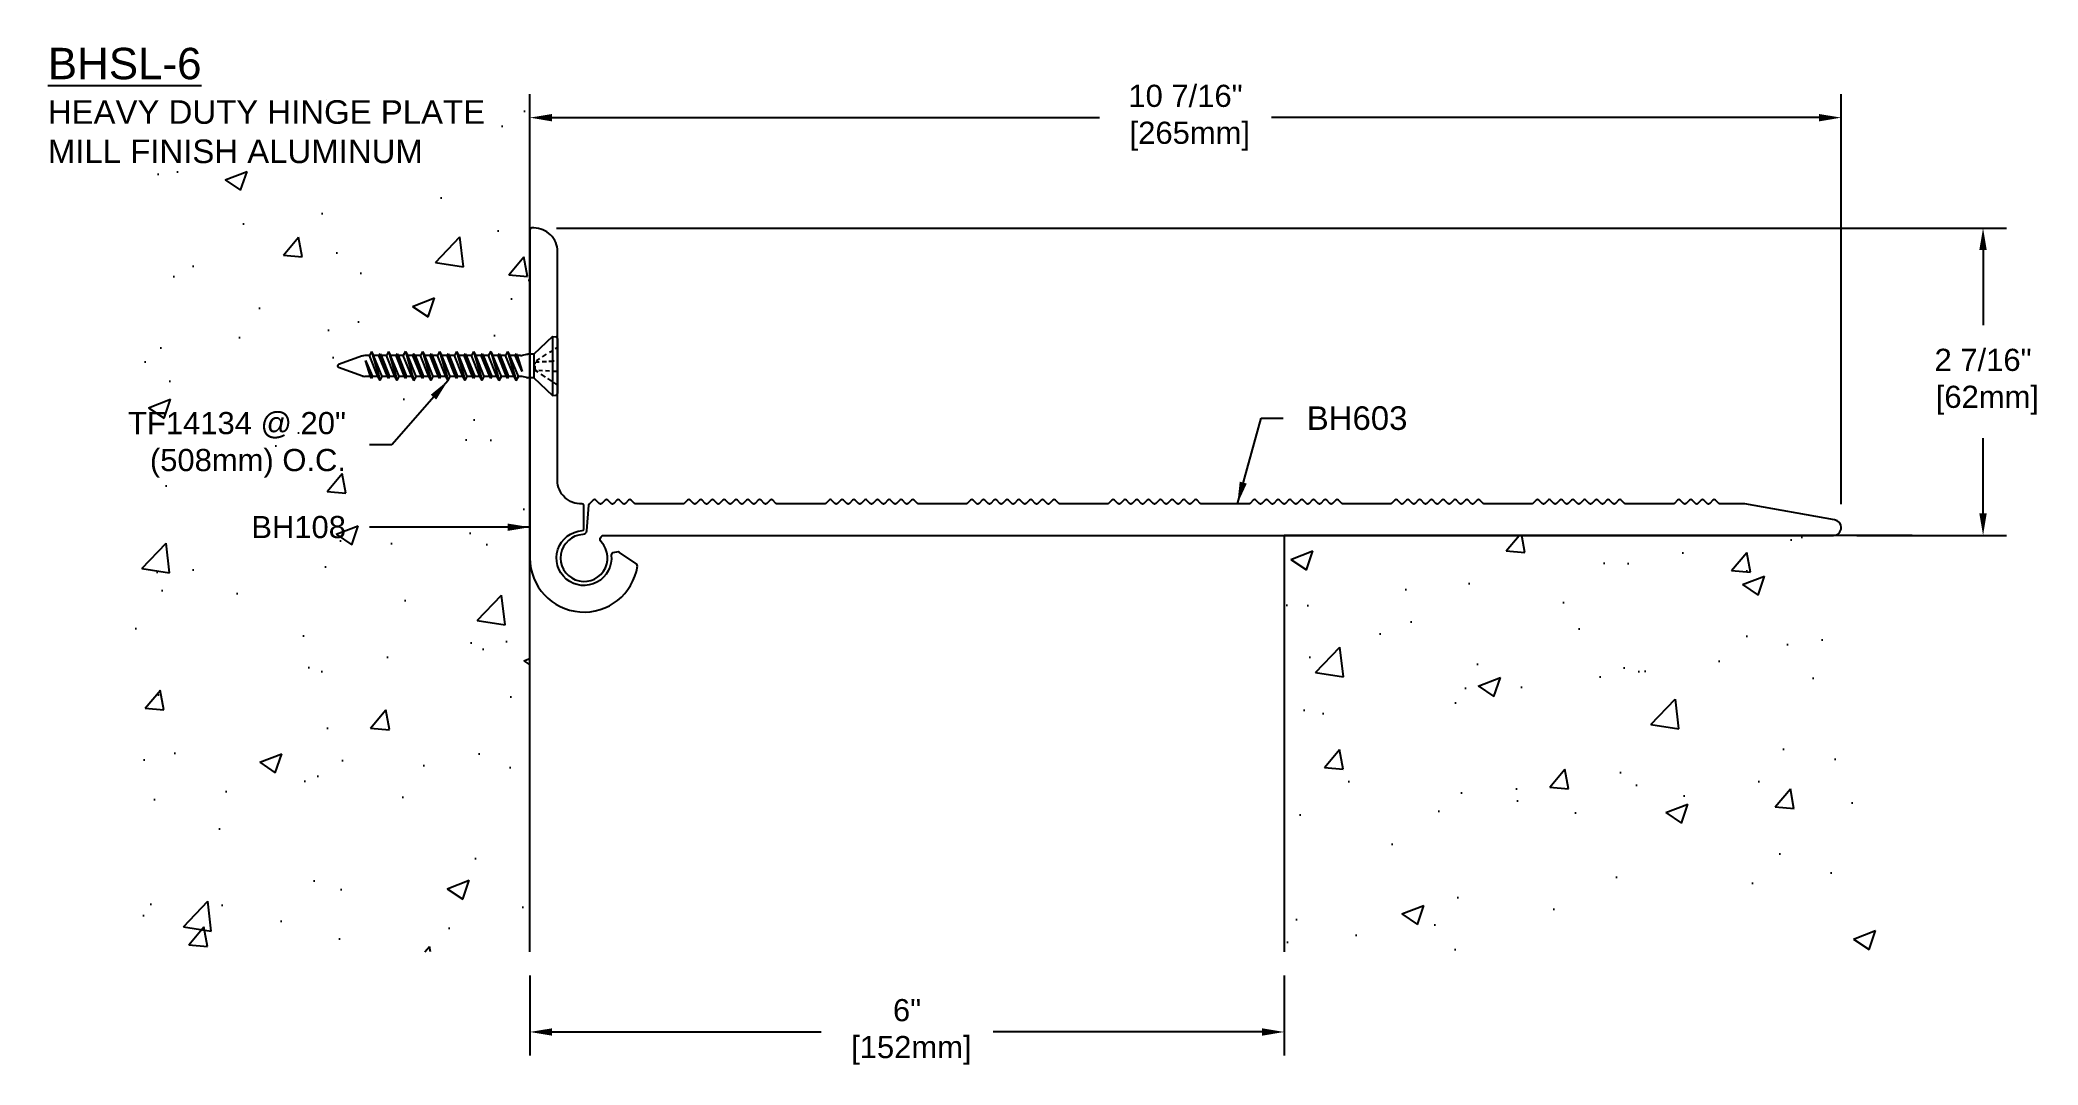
# Model space of a CAD drawing. Header units: inches. Extents: x 4.2 to 20.1, y -1.4 to 6.7.
import ezdxf

# ---------------------------------------------------------------- set-up
doc = ezdxf.new("R2010")
doc.units = ezdxf.units.IN
doc.header["$MEASUREMENT"] = 0
for name, color, linetype in [('Anchors', 4, 'Continuous'), ('Conditions', 1, 'Continuous'), ('Dimensions', 3, 'Continuous'), ('Metals', 7, 'Continuous'), ('Text', 2, 'Continuous')]:
    doc.layers.add(name, color=color, linetype=linetype)
doc.styles.add('ARIAL', font='arial.ttf')
doc.dimstyles.new('ARIAL', dxfattribs={"dimscale": 1.5, "dimtxt": 0.1175, "dimasz": 0.1175, "dimexe": 0.125, "dimexo": 0.125, "dimgap": 0.125, "dimtad": 0, "dimtih": 1, "dimtoh": 1, "dimdec": 4, "dimzin": 0, "dimdsep": 46, "dimlunit": 4, "dimtxsty": 'ARIAL', "dimcen": 0.09, "dimadec": 0, "dimazin": 0, "dimtfac": 1, "dimtdec": 4, "dimtofl": 0, "dimtmove": 0, "dimatfit": 3, "dimfxl": 0, "dimfrac": 2, "dimtolj": 1, "dimtzin": 0, "dimarcsym": 0})

# ---------------------------------------------------------------- blocks, each defined once
blk = doc.blocks.new('*D0')
at = {"layer": 'Defpoints', "color": 0}
for p in [(18.524, 6.109), (8.094, 5.231), (18.524, 2.849)]:
    blk.add_point(p, dxfattribs=at)
at = {"layer": 'Dimensions', "color": 0, "lineweight": -2}
for p, q in [((8.094, 5.419), (8.094, 6.296)), ((18.524, 3.036), (18.524, 6.296)), ((8.271, 6.109), (12.625, 6.109)), ((18.348, 6.109), (13.994, 6.109))]:
    blk.add_line(p, q, dxfattribs=at)
at = {"layer": 'Dimensions', "color": 0}
for points in [[(8.271, 6.138), (8.271, 6.079), (8.094, 6.109)], [(18.348, 6.138), (18.348, 6.079), (18.524, 6.109)]]:
    blk.add_solid(points, dxfattribs=at)
at = {"layer": 'Dimensions', "color": 0, "insert": (13.309, 6.109), "char_height": 0.17625, "attachment_point": 5, "style": 'ARIAL'}
blk.add_mtext('\\A1;10 7/16"\\P [265mm]', dxfattribs=at)
blk = doc.blocks.new('*D1')
at = {"layer": 'Defpoints', "color": 0}
for p in [(8.094, -0.526), (14.094, -0.526), (14.094, -1.163)]:
    blk.add_point(p, dxfattribs=at)
at = {"layer": 'Dimensions', "color": 0, "lineweight": -2}
for p, q in [((8.094, -0.714), (8.094, -1.351)), ((14.094, -0.714), (14.094, -1.351)), ((8.271, -1.163), (10.41, -1.163)), ((13.918, -1.163), (11.779, -1.163))]:
    blk.add_line(p, q, dxfattribs=at)
at = {"layer": 'Dimensions', "color": 0}
for points in [[(8.271, -1.134), (8.271, -1.193), (8.094, -1.163)], [(13.918, -1.134), (13.918, -1.193), (14.094, -1.163)]]:
    blk.add_solid(points, dxfattribs=at)
at = {"layer": 'Dimensions', "color": 0, "insert": (11.094, -1.163), "char_height": 0.1762, "attachment_point": 5, "style": 'ARIAL'}
blk.add_mtext('\\A1;6"\\P [152mm]', dxfattribs=at)
blk = doc.blocks.new('BH108')
at = {"linetype": 'Continuous', "flags": 128}
blk.add_lwpolyline([(0.855, -2.69, 0.28533), (0.849, -2.675), (0.712, -2.58, 0.198912), (0.701, -2.577), (0.66, -2.584, 0.395528), (0.647, -2.601, -2.495172), (0.416, -2.407, 0.395528), (0.43, -2.392), (0.43, -2.21, 0.424842), (0.414, -2.195, 0.000369), (0.414, -2.195, -0.425279), (0.219, -2.007), (0.219, -0.188, 0.414214), (0.031, 0), (0.015, 0, 0.414214), (0, -0.015), (0, -2.625, 0.92682)], format="xyb", close=True, dxfattribs=at)
blk = doc.blocks.new('TF14134')
for p, q in [((-0.218, 0), (0.218, 0)), ((-0.139, -0.017), (-0.15, 0)), ((-0.235, -0.038), (-0.233, -0.014)), ((-0.235, -0.038), (-0.093, -0.188)), ((-0.235, -0.038), (0.235, -0.038)), ((-0.109, -0.063), (-0.122, -0.043)), ((-0.072, -0.119), (-0.093, -0.087)), ((-0.041, -0.166), (-0.059, -0.139)), ((-0.041, -0.007), (-0.041, 0)), ((-0.04, -0.035), (-0.04, -0.026)), ((-0.038, -0.068), (-0.039, -0.043)), ((-0.035, -0.121), (-0.037, -0.087)), ((-0.033, -0.168), (-0.034, -0.146)), ((0.05, -0.153), (0.032, -0.18)), ((0.034, -0.147), (0.035, -0.119)), ((0.037, -0.094), (0.038, -0.064)), ((0.04, -0.034), (0.041, -0.011)), ((0.088, -0.094), (0.064, -0.13)), ((0.093, -0.188), (0.235, -0.038)), ((0.12, -0.045), (0.099, -0.076)), ((0.146, -0.006), (0.13, -0.03)), ((0.235, -0.038), (0.233, -0.014)), ((-0.098, -0.328), (0.043, -0.28)), ((-0.093, -0.188), (-0.093, -0.233)), ((-0.093, -0.188), (0.093, -0.188)), ((-0.092, -0.246), (-0.084, -0.28)), ((-0.083, -0.32), (0.043, -0.28)), ((0.043, -0.28), (-0.083, -0.336)), ((-0.083, -0.293), (-0.083, -0.32)), ((0.083, -0.311), (-0.083, -0.379)), ((-0.032, -0.18), (-0.014, -0.18)), ((-0.002, -0.18), (0.024, -0.18)), ((0.032, -0.18), (0.033, -0.166)), ((0.083, -0.293), (0.083, -0.311)), ((0.115, -0.328), (0.083, -0.311)), ((0.092, -0.246), (0.084, -0.28)), ((0.093, -0.188), (0.093, -0.233)), ((-0.115, -0.396), (0.115, -0.328)), ((-0.115, -0.396), (-0.083, -0.379)), ((-0.115, -0.396), (-0.083, -0.413)), ((-0.115, -0.531), (0.115, -0.464)), ((-0.098, -0.328), (-0.083, -0.32)), ((-0.098, -0.328), (-0.083, -0.336)), ((-0.098, -0.464), (0.098, -0.396)), ((-0.098, -0.464), (-0.083, -0.455)), ((-0.098, -0.464), (-0.083, -0.472)), ((-0.083, -0.336), (-0.083, -0.379)), ((0.083, -0.345), (-0.083, -0.413)), ((-0.083, -0.455), (0.083, -0.388)), ((0.083, -0.404), (-0.083, -0.472)), ((-0.083, -0.413), (-0.083, -0.455)), ((0.083, -0.446), (-0.083, -0.514)), ((-0.083, -0.472), (-0.083, -0.514)), ((0.115, -0.328), (0.083, -0.345)), ((0.083, -0.345), (0.083, -0.388)), ((0.098, -0.396), (0.083, -0.388)), ((0.098, -0.396), (0.083, -0.404)), ((0.083, -0.404), (0.083, -0.446)), ((0.115, -0.464), (0.083, -0.446)), ((0.115, -0.464), (0.083, -0.481)), ((-0.115, -0.531), (-0.083, -0.514)), ((-0.115, -0.531), (-0.083, -0.548)), ((-0.115, -0.667), (0.115, -0.599)), ((-0.098, -0.599), (0.098, -0.531)), ((-0.098, -0.599), (-0.083, -0.591)), ((-0.098, -0.599), (-0.083, -0.607)), ((0.083, -0.481), (-0.083, -0.548)), ((-0.083, -0.591), (0.083, -0.523)), ((0.083, -0.539), (-0.083, -0.607)), ((-0.083, -0.548), (-0.083, -0.591)), ((0.083, -0.582), (-0.083, -0.649)), ((-0.083, -0.607), (-0.083, -0.649)), ((0.083, -0.616), (-0.083, -0.684)), ((0.083, -0.481), (0.083, -0.523)), ((0.098, -0.531), (0.083, -0.523)), ((0.098, -0.531), (0.083, -0.539)), ((0.083, -0.539), (0.083, -0.582)), ((0.115, -0.599), (0.083, -0.582)), ((0.115, -0.599), (0.083, -0.616)), ((0.083, -0.616), (0.083, -0.658)), ((-0.115, -0.667), (-0.083, -0.649)), ((-0.115, -0.667), (-0.083, -0.684)), ((-0.115, -0.802), (0.115, -0.734)), ((-0.115, -0.802), (-0.083, -0.785)), ((-0.098, -0.734), (0.098, -0.667)), ((-0.098, -0.734), (-0.083, -0.726)), ((-0.098, -0.734), (-0.083, -0.743)), ((-0.083, -0.726), (0.083, -0.658)), ((0.083, -0.675), (-0.083, -0.743)), ((-0.083, -0.684), (-0.083, -0.726)), ((0.083, -0.717), (-0.083, -0.785)), ((-0.083, -0.743), (-0.083, -0.785)), ((0.083, -0.752), (-0.083, -0.819)), ((-0.083, -0.862), (0.083, -0.794)), ((0.098, -0.667), (0.083, -0.658)), ((0.098, -0.667), (0.083, -0.675)), ((0.083, -0.675), (0.083, -0.717)), ((0.115, -0.734), (0.083, -0.717)), ((0.115, -0.734), (0.083, -0.752)), ((0.083, -0.752), (0.083, -0.794)), ((0.098, -0.802), (0.083, -0.794)), ((-0.115, -0.802), (-0.083, -0.819)), ((-0.115, -0.937), (0.115, -0.87)), ((-0.115, -0.937), (-0.083, -0.92)), ((-0.115, -0.937), (-0.083, -0.955)), ((-0.098, -0.87), (0.098, -0.802)), ((-0.098, -0.87), (-0.083, -0.862)), ((-0.098, -0.87), (-0.083, -0.878)), ((-0.098, -1.005), (0.098, -0.937)), ((0.083, -0.81), (-0.083, -0.878)), ((-0.083, -0.819), (-0.083, -0.862)), ((0.083, -0.853), (-0.083, -0.92)), ((-0.083, -0.878), (-0.083, -0.92)), ((0.083, -0.887), (-0.083, -0.955)), ((-0.083, -0.997), (0.083, -0.929)), ((0.083, -0.946), (-0.083, -1.013)), ((0.098, -0.802), (0.083, -0.81)), ((0.083, -0.81), (0.083, -0.853)), ((0.115, -0.87), (0.083, -0.853)), ((0.115, -0.87), (0.083, -0.887)), ((0.083, -0.887), (0.083, -0.929)), ((0.098, -0.937), (0.083, -0.929)), ((0.098, -0.937), (0.083, -0.946)), ((0.083, -0.946), (0.083, -0.988)), ((-0.115, -1.073), (0.115, -1.005)), ((-0.115, -1.073), (-0.083, -1.056)), ((-0.115, -1.073), (-0.083, -1.09)), ((-0.098, -1.005), (-0.083, -0.997)), ((-0.098, -1.005), (-0.083, -1.013)), ((-0.098, -1.141), (0.098, -1.073)), ((-0.083, -0.955), (-0.083, -0.997)), ((0.083, -0.988), (-0.083, -1.056)), ((-0.083, -1.013), (-0.083, -1.056)), ((0.083, -1.022), (-0.083, -1.09)), ((-0.083, -1.132), (0.083, -1.065)), ((0.083, -1.081), (-0.083, -1.149)), ((-0.083, -1.09), (-0.083, -1.132)), ((0.115, -1.005), (0.083, -0.988)), ((0.115, -1.005), (0.083, -1.022)), ((0.083, -1.022), (0.083, -1.065)), ((0.098, -1.073), (0.083, -1.065)), ((0.098, -1.073), (0.083, -1.081)), ((0.083, -1.081), (0.083, -1.123)), ((-0.115, -1.208), (0.115, -1.141)), ((-0.115, -1.208), (-0.083, -1.191)), ((-0.115, -1.208), (-0.083, -1.226)), ((-0.098, -1.141), (-0.083, -1.132)), ((-0.098, -1.141), (-0.083, -1.149)), ((-0.098, -1.276), (0.098, -1.208)), ((-0.098, -1.276), (-0.083, -1.268)), ((0.083, -1.123), (-0.083, -1.191)), ((-0.083, -1.149), (-0.083, -1.191)), ((0.083, -1.158), (-0.083, -1.226)), ((-0.083, -1.268), (0.083, -1.2)), ((0.083, -1.217), (-0.083, -1.284)), ((-0.083, -1.226), (-0.083, -1.268)), ((0.083, -1.259), (-0.083, -1.327)), ((0.115, -1.141), (0.083, -1.123)), ((0.115, -1.141), (0.083, -1.158)), ((0.083, -1.158), (0.083, -1.2)), ((0.098, -1.208), (0.083, -1.2)), ((0.098, -1.208), (0.083, -1.217)), ((0.083, -1.217), (0.083, -1.259)), ((0.115, -1.276), (0.083, -1.259)), ((-0.115, -1.344), (0.115, -1.276)), ((-0.115, -1.344), (-0.083, -1.327)), ((-0.115, -1.344), (-0.083, -1.361)), ((-0.115, -1.479), (0.115, -1.411)), ((-0.098, -1.276), (-0.083, -1.284)), ((-0.098, -1.411), (0.098, -1.344)), ((-0.098, -1.411), (-0.083, -1.403)), ((-0.098, -1.411), (-0.083, -1.42)), ((-0.083, -1.284), (-0.083, -1.327)), ((0.083, -1.293), (-0.083, -1.361)), ((-0.083, -1.403), (0.083, -1.336)), ((0.083, -1.352), (-0.083, -1.42)), ((-0.083, -1.361), (-0.083, -1.403)), ((0.083, -1.394), (-0.083, -1.462)), ((-0.083, -1.42), (-0.083, -1.462)), ((0.083, -1.429), (-0.083, -1.496)), ((0.115, -1.276), (0.083, -1.293)), ((0.083, -1.293), (0.083, -1.336)), ((0.098, -1.344), (0.083, -1.336)), ((0.098, -1.344), (0.083, -1.352)), ((0.083, -1.352), (0.083, -1.394)), ((0.115, -1.411), (0.083, -1.394)), ((0.115, -1.411), (0.083, -1.429)), ((0.083, -1.429), (0.083, -1.471)), ((-0.115, -1.479), (-0.083, -1.462)), ((-0.115, -1.479), (-0.083, -1.496)), ((-0.083, -1.496), (-0.083, -1.531)), ((-0.08, -1.551), (-0.013, -1.742)), ((-0.045, -1.528), (0.083, -1.471)), ((-0.045, -1.528), (0.098, -1.479)), ((0.083, -1.487), (-0.045, -1.528)), ((0.08, -1.551), (0.013, -1.742)), ((0.098, -1.479), (0.083, -1.471)), ((0.098, -1.479), (0.083, -1.487)), ((0.083, -1.487), (0.083, -1.531))]:
    blk.add_line(p, q)
for centre, radius, start, end in [((-0.218, -0.015), 0.015, 90, 175), ((0.218, -0.015), 0.015, 5, 90), ((-0.031, -0.233), 0.062, 180, 191.9357), ((-0.145, -0.293), 0.062, 0, 11.9357), ((0.145, -0.293), 0.062, 168.0643, 180), ((0.031, -0.233), 0.062, 348.0643, 0), ((-0.021, -1.531), 0.062, 180, 199.3058), ((0.021, -1.531), 0.062, 340.6942, 0), ((0, -1.736), 0.0141, 204.1001, 335.8999)]:
    blk.add_arc(centre, radius, start, end)
blk = doc.blocks.new('BH603')
at = {"linetype": 'Continuous', "flags": 128}
blk.add_lwpolyline([(0.137, 0.128, -0.655592), (0.16, 0.18), (9.938, 0.18, 0.414214), (10, 0.242, 0.36397), (9.948, 0.304), (9.234, 0.43), (9.038, 0.43, -0.198912), (9.027, 0.434), (9.001, 0.46, 0.414214), (8.98, 0.46), (8.954, 0.434, -0.414214), (8.933, 0.434), (8.908, 0.46, 0.414214), (8.886, 0.46), (8.861, 0.434, -0.414214), (8.84, 0.434), (8.814, 0.46, 0.414214), (8.793, 0.46), (8.767, 0.434, -0.414214), (8.746, 0.434), (8.72, 0.46, 0.414214), (8.699, 0.46), (8.673, 0.434, -0.198912), (8.663, 0.43), (8.288, 0.43, -0.198912), (8.277, 0.434), (8.251, 0.46, 0.414214), (8.23, 0.46), (8.204, 0.434, -0.414214), (8.183, 0.434), (8.158, 0.46, 0.414214), (8.136, 0.46), (8.111, 0.434, -0.414214), (8.09, 0.434), (8.064, 0.46, 0.414214), (8.043, 0.46), (8.017, 0.434, -0.414214), (7.996, 0.434), (7.97, 0.46, 0.414214), (7.949, 0.46), (7.923, 0.434, -0.414214), (7.902, 0.434), (7.876, 0.46, 0.414214), (7.855, 0.46), (7.829, 0.434, -0.414214), (7.808, 0.434), (7.783, 0.46, 0.414214), (7.761, 0.46), (7.736, 0.434, -0.414214), (7.715, 0.434), (7.689, 0.46, 0.414214), (7.668, 0.46), (7.642, 0.434, -0.414214), (7.621, 0.434), (7.595, 0.46, 0.414214), (7.574, 0.46), (7.548, 0.434, -0.198912), (7.538, 0.43), (7.163, 0.43, -0.198912), (7.152, 0.434), (7.126, 0.46, 0.414214), (7.105, 0.46), (7.079, 0.434, -0.414214), (7.058, 0.434), (7.033, 0.46, 0.414214), (7.011, 0.46), (6.986, 0.434, -0.414214), (6.965, 0.434), (6.939, 0.46, 0.414214), (6.918, 0.46), (6.892, 0.434, -0.414214), (6.871, 0.434), (6.845, 0.46, 0.414214), (6.824, 0.46), (6.798, 0.434, -0.414214), (6.777, 0.434), (6.751, 0.46, 0.414214), (6.73, 0.46), (6.704, 0.434, -0.414214), (6.683, 0.434), (6.658, 0.46, 0.414214), (6.636, 0.46), (6.611, 0.434, -0.414214), (6.59, 0.434), (6.564, 0.46, 0.414214), (6.543, 0.46), (6.517, 0.434, -0.414214), (6.496, 0.434), (6.47, 0.46, 0.414214), (6.449, 0.46), (6.423, 0.434, -0.198912), (6.413, 0.43), (6.038, 0.43, -0.198912), (6.027, 0.434), (6.001, 0.46, 0.414214), (5.98, 0.46), (5.954, 0.434, -0.414214), (5.933, 0.434), (5.908, 0.46, 0.414214), (5.886, 0.46), (5.861, 0.434, -0.414214), (5.84, 0.434), (5.814, 0.46, 0.414214), (5.793, 0.46), (5.767, 0.434, -0.414214), (5.746, 0.434), (5.72, 0.46, 0.414214), (5.699, 0.46), (5.673, 0.434, -0.414214), (5.652, 0.434), (5.626, 0.46, 0.414214), (5.605, 0.46), (5.579, 0.434, -0.414214), (5.558, 0.434), (5.533, 0.46, 0.414214), (5.511, 0.46), (5.486, 0.434, -0.414214), (5.465, 0.434), (5.439, 0.46, 0.414214), (5.418, 0.46), (5.392, 0.434, -0.414214), (5.371, 0.434), (5.345, 0.46, 0.414214), (5.324, 0.46), (5.298, 0.434, -0.198912), (5.288, 0.43), (4.913, 0.43, -0.198912), (4.902, 0.434), (4.876, 0.46, 0.414214), (4.855, 0.46), (4.829, 0.434, -0.414214), (4.808, 0.434), (4.783, 0.46, 0.414214), (4.761, 0.46), (4.736, 0.434, -0.414214), (4.715, 0.434), (4.689, 0.46, 0.414214), (4.668, 0.46), (4.642, 0.434, -0.414214), (4.621, 0.434), (4.595, 0.46, 0.414214), (4.574, 0.46), (4.548, 0.434, -0.414214), (4.527, 0.434), (4.501, 0.46, 0.414214), (4.48, 0.46), (4.454, 0.434, -0.414214), (4.433, 0.434), (4.408, 0.46, 0.414214), (4.386, 0.46), (4.361, 0.434, -0.414214), (4.34, 0.434), (4.314, 0.46, 0.414214), (4.293, 0.46), (4.267, 0.434, -0.414214), (4.246, 0.434), (4.22, 0.46, 0.414214), (4.199, 0.46), (4.173, 0.434, -0.198912), (4.163, 0.43), (3.788, 0.43, -0.198912), (3.777, 0.434), (3.751, 0.46, 0.414214), (3.73, 0.46), (3.704, 0.434, -0.414214), (3.683, 0.434), (3.658, 0.46, 0.414214), (3.636, 0.46), (3.611, 0.434, -0.414214), (3.59, 0.434), (3.564, 0.46, 0.414214), (3.543, 0.46), (3.517, 0.434, -0.414214), (3.496, 0.434), (3.47, 0.46, 0.414214), (3.449, 0.46), (3.423, 0.434, -0.414214), (3.402, 0.434), (3.376, 0.46, 0.414214), (3.355, 0.46), (3.329, 0.434, -0.414214), (3.308, 0.434), (3.283, 0.46, 0.414214), (3.261, 0.46), (3.236, 0.434, -0.414214), (3.215, 0.434), (3.189, 0.46, 0.414214), (3.168, 0.46), (3.142, 0.434, -0.414214), (3.121, 0.434), (3.095, 0.46, 0.414214), (3.074, 0.46), (3.048, 0.434, -0.198912), (3.038, 0.43), (2.663, 0.43, -0.198912), (2.652, 0.434), (2.626, 0.46, 0.414214), (2.605, 0.46), (2.579, 0.434, -0.414214), (2.558, 0.434), (2.533, 0.46, 0.414214), (2.511, 0.46), (2.486, 0.434, -0.414214), (2.465, 0.434), (2.439, 0.46, 0.414214), (2.418, 0.46), (2.392, 0.434, -0.414214), (2.371, 0.434), (2.345, 0.46, 0.414214), (2.324, 0.46), (2.298, 0.434, -0.414214), (2.277, 0.434), (2.251, 0.46, 0.414214), (2.23, 0.46), (2.204, 0.434, -0.414214), (2.183, 0.434), (2.158, 0.46, 0.414214), (2.136, 0.46), (2.111, 0.434, -0.414214), (2.09, 0.434), (2.064, 0.46, 0.414214), (2.043, 0.46), (2.017, 0.434, -0.414214), (1.996, 0.434), (1.97, 0.46, 0.414214), (1.949, 0.46), (1.923, 0.434, -0.198912), (1.913, 0.43), (1.538, 0.43, -0.198912), (1.527, 0.434), (1.501, 0.46, 0.414214), (1.48, 0.46), (1.454, 0.434, -0.414214), (1.433, 0.434), (1.408, 0.46, 0.414214), (1.386, 0.46), (1.361, 0.434, -0.414214), (1.34, 0.434), (1.314, 0.46, 0.414214), (1.293, 0.46), (1.267, 0.434, -0.414214), (1.246, 0.434), (1.22, 0.46, 0.414214), (1.199, 0.46), (1.173, 0.434, -0.414214), (1.152, 0.434), (1.126, 0.46, 0.414214), (1.105, 0.46), (1.079, 0.434, -0.414214), (1.058, 0.434), (1.033, 0.46, 0.414214), (1.011, 0.46), (0.986, 0.434, -0.414214), (0.965, 0.434), (0.939, 0.46, 0.414214), (0.918, 0.46), (0.892, 0.434, -0.414214), (0.871, 0.434), (0.845, 0.46, 0.414214), (0.824, 0.46), (0.798, 0.434, -0.198912), (0.788, 0.43), (0.413, 0.43, -0.198912), (0.402, 0.434), (0.376, 0.46, 0.414214), (0.355, 0.46), (0.329, 0.434, -0.414214), (0.308, 0.434), (0.283, 0.46, 0.414214), (0.261, 0.46), (0.236, 0.434, -0.414214), (0.215, 0.434), (0.189, 0.46, 0.414214), (0.168, 0.46), (0.142, 0.434, -0.414214), (0.121, 0.434), (0.095, 0.46, 0.414214), (0.074, 0.46), (0.046, 0.433, 0.287856), (0.037, 0.42), (0.019, 0.215, -0.373107), (-0.01, 0.187, 4.49563)], format="xyb", close=True, dxfattribs=at)
blk = doc.blocks.new('*D10')
at = {"layer": 'Defpoints', "color": 0}
for p in [(8.117, 5.231), (18.462, 2.786), (19.653, 2.786)]:
    blk.add_point(p, dxfattribs=at)
at = {"layer": 'Dimensions', "color": 0, "lineweight": -2}
for p, q in [((8.305, 5.231), (19.84, 5.231)), ((19.653, 5.055), (19.653, 4.458)), ((19.653, 2.963), (19.653, 3.56)), ((18.649, 2.786), (19.84, 2.786))]:
    blk.add_line(p, q, dxfattribs=at)
at = {"layer": 'Dimensions', "color": 0}
for points in [[(19.623, 5.055), (19.682, 5.055), (19.653, 5.231)], [(19.623, 2.963), (19.682, 2.963), (19.653, 2.786)]]:
    blk.add_solid(points, dxfattribs=at)
at = {"layer": 'Dimensions', "color": 0, "insert": (19.653, 4.009), "char_height": 0.17625, "attachment_point": 5, "style": 'ARIAL'}
blk.add_mtext('\\A1;2 7/16"\\P [62mm]', dxfattribs=at)

msp = doc.modelspace()

# ---------------------------------------------------------------- hatches: boundary and pattern name
at = {"layer": 'Conditions'}
h = msp.add_hatch(dxfattribs=at)
h.set_pattern_fill('AR-CONC', color=256, scale=0.25, style=0)
h.paths.add_polyline_path([(8.09438, 4.0406), (8.07385, 4.0406), (8.03289, 4.04926, 0.05212645), (8.02006, 4.0506), (8.00224, 4.0506), (7.985, 4.0186), (7.96777, 4.0506), (7.92551, 4.0506), (7.91729, 4.03534), (7.90908, 4.0506), (7.86682, 4.0506), (7.84959, 4.0186), (7.83235, 4.0506), (7.7901, 4.0506), (7.78188, 4.03534), (7.77366, 4.0506), (7.7314, 4.0506), (7.71417, 4.0186), (7.69694, 4.0506), (7.65468, 4.0506), (7.64646, 4.03534), (7.63824, 4.0506), (7.59599, 4.0506), (7.57875, 4.0186), (7.56152, 4.0506), (7.51926, 4.0506), (7.51104, 4.03534), (7.50283, 4.0506), (7.46057, 4.0506), (7.44334, 4.0186), (7.4261, 4.0506), (7.38385, 4.0506), (7.37563, 4.03534), (7.36741, 4.0506), (7.32515, 4.0506), (7.30792, 4.0186), (7.29069, 4.0506), (7.24843, 4.0506), (7.24021, 4.03534), (7.23199, 4.0506), (7.18974, 4.0506), (7.1725, 4.0186), (7.15527, 4.0506), (7.11301, 4.0506), (7.10479, 4.03534), (7.09658, 4.0506), (7.05432, 4.0506), (7.03709, 4.0186), (7.01985, 4.0506), (6.9776, 4.0506), (6.96938, 4.03534), (6.96116, 4.0506), (6.9189, 4.0506), (6.90167, 4.0186), (6.88444, 4.0506), (6.84218, 4.0506), (6.83396, 4.03534), (6.82574, 4.0506), (6.78225, 4.0506, -0.08443704), (6.76175, 4.05409), (6.57368, 4.11997, -0.77412328), (6.57368, 4.14724), (6.76175, 4.21312, -0.08443704), (6.78225, 4.2166), (6.81673, 4.2166), (6.83396, 4.2486), (6.85119, 4.2166), (6.89345, 4.2166), (6.90167, 4.23186), (6.90989, 4.2166), (6.95214, 4.2166), (6.96938, 4.2486), (6.98661, 4.2166), (7.02887, 4.2166), (7.03709, 4.23186), (7.0453, 4.2166), (7.08756, 4.2166), (7.10479, 4.2486), (7.12203, 4.2166), (7.16428, 4.2166), (7.1725, 4.23186), (7.18072, 4.2166), (7.22298, 4.2166), (7.24021, 4.2486), (7.25744, 4.2166), (7.2997, 4.2166), (7.30792, 4.23186), (7.31614, 4.2166), (7.35839, 4.2166), (7.37563, 4.2486), (7.39286, 4.2166), (7.43512, 4.2166), (7.44334, 4.23186), (7.45155, 4.2166), (7.49381, 4.2166), (7.51104, 4.2486), (7.52828, 4.2166), (7.57053, 4.2166), (7.57875, 4.23186), (7.58697, 4.2166), (7.62923, 4.2166), (7.64646, 4.2486), (7.66369, 4.2166), (7.70595, 4.2166), (7.71417, 4.23186), (7.72239, 4.2166), (7.76464, 4.2166), (7.78188, 4.2486), (7.79911, 4.2166), (7.84137, 4.2166), (7.84959, 4.23186), (7.8578, 4.2166), (7.90006, 4.2166), (7.91729, 4.2486), (7.93453, 4.2166), (7.97678, 4.2166), (7.985, 4.23186), (7.99322, 4.2166), (8.02006, 4.2166, 0.05212645), (8.03289, 4.21794), (8.07385, 4.2266), (8.09438, 4.2266), (8.09438, 6.29633), (4.90829, 6.29633), (4.90829, -0.52623), (8.09438, -0.52623)])
h.paths.add_polyline_path([(4.87067, 3.81426), (6.67501, 3.81426), (6.67501, 3.19794), (4.87067, 3.19794)], flags=9)
h.paths.add_polyline_path([(5.86289, 2.98559), (6.67501, 2.98559), (6.67501, 2.71749), (5.86289, 2.71749)], flags=24)
h.paths.add_polyline_path([(4.19698, 6.72679), (7.76566, 6.72679), (7.76566, 5.65044), (4.19698, 5.65044)], flags=9)
h = msp.add_hatch(dxfattribs=at)
h.set_pattern_fill('AR-CONC', color=256, scale=0.25, style=0)
h.set_pattern_definition([(50, (4, 0), (1.79315, -0.15688), [0.1875, -2.0625]), (355, (4, 0), (-0.34688, 1.88048), [0.15, -1.65]), (100.451, (4.1494, -0.013), (1.44627, 1.7236), [0.15935, -1.75286]), (46.184, (4, 0.5), (2.6681, -0.4138), [0.28125, -3.09375]), (96.636, (4.2223, 0.4655), (2.33666, 2.4353), [0.23903, -2.6293]), (351.184, (4, 0.5), (2.33665, 2.4353), [0.225, -2.475]), (21, (4.25, 0.375), (1.49227, -1.00655), [0.1875, -2.0625]), (326, (4.25, 0.375), (0.60829, 1.81288), [0.15, -1.65]), (71.451, (4.3744, 0.2911), (2.10056, 0.80633), [0.15935, -1.75286]), (37.5, (4, 0), (0.0304, 0.832235), [0, -1.63, 0, -1.675, 0, -1.65625]), (7.5, (4, 0), (0.657674, 0.98603), [0, -0.955, 0, -1.5925, 0, -0.63125]), (327.5, (3.4425, 0), (1.334556, -0.056387), [0, -0.625, 0, -1.95, 0, -2.5875]), (317.5, (3.1925, 0), (1.457965, 0.25026), [0, -0.8125, 0, -1.295, 0, -1.8375])])
h.paths.add_polyline_path([(19.0894, 2.78632), (14.09438, 2.78632), (14.09438, -0.52623), (19.0894, -0.52623)])

# ---------------------------------------------------------------- linework, layer by layer
for points in [[(8.09438, -0.52623), (8.09438, 5.71072)], [(19.0894, 2.78632), (14.09438, 2.78632), (14.09438, -0.52623)]]:
    msp.add_lwpolyline(points, dxfattribs=at)

# ---------------------------------------------------------------- block references
at = {"layer": 'Anchors', "rotation": 270}
msp.add_blockref('TF14134', (8.31313, 4.1336), dxfattribs=at)
at = {"layer": 'Metals'}
for name, p in [('BH108', (8.09438, 5.23132)), ('BH603', (8.52438, 2.60632))]:
    msp.add_blockref(name, p, dxfattribs=at)

# ---------------------------------------------------------------- texts
at = {"layer": 'Text', "insert": (4.25948, 6.66429), "char_height": 0.25, "width": 5.2197658, "attachment_point": 1, "style": 'ARIAL'}
msp.add_mtext('{\\LBHSL-6\\P\\H0.75x;\\lHEAVY DUTY HINGE PLATE\\PMILL FINISH ALUMINUM}', dxfattribs=at)
at = {"layer": 'Text', "style": 'ARIAL'}
for s, insert, char_height, attachment_point in [('BH603', (14.27341, 3.7179), 0.1875, 4), ('TF14134 @ 20"\\P(508mm) O.C.', (6.63095, 3.5061), 0.17625, 6), ('BH108', (6.63095, 2.85154), 0.17625, 6)]:
    msp.add_mtext(s, dxfattribs=dict(at, insert=insert, char_height=char_height, attachment_point=attachment_point))

# ---------------------------------------------------------------- dimensions: what is measured, and where the dimension line sits
at = {"layer": 'Dimensions'}
for base, p1, p2, picture, middle in [((18.52438, 6.10883), (8.09438, 5.23132), (18.52438, 2.84882), '*D0', (13.30938, 6.10883)), ((14.09438, -1.16334), (8.09438, -0.52623), (14.09438, -0.52623), '*D1', (11.09438, -1.16334))]:
    dim = msp.add_linear_dim(base=base, p1=p1, p2=p2, dimstyle='ARIAL', override={"dimpost": '\\X'}, dxfattribs=at)
    dim.commit()
    dim.dimension.update_dxf_attribs({"geometry": picture, "text_midpoint": middle, "dimtype": 160})
dim = msp.add_linear_dim(base=(19.65279, 2.78632), p1=(8.11725, 5.23132), p2=(18.46188, 2.78632), angle=90, dimstyle='ARIAL', override={"dimpost": '\\X'}, dxfattribs=at)
dim.commit()
dim.dimension.update_dxf_attribs({"geometry": '*D10', "text_midpoint": (19.65279, 4.00882), "dimtype": 160})

# ---------------------------------------------------------------- leaders
at = {"layer": 'Text', "annotation_type": 0, "has_hookline": 1, "hookline_direction": 1}
for points, text_width in [([(7.44334, 4.0186), (6.9947, 3.5061), (6.81845, 3.5061)], 1.71621), ([(8.09438, 2.85154), (6.81845, 2.85154)], 0.724)]:
    msp.add_leader(points, dimstyle='ARIAL', override={"dimgap": 0.125, "dimtad": 0}, dxfattribs=dict(at, text_width=text_width))
at = {"layer": 'Text'}
msp.add_leader([(13.7212, 3.03632), (13.90966, 3.7179), (14.08591, 3.7179)], dimstyle='ARIAL', override={"dimgap": 0.125, "dimtad": 0}, dxfattribs=at)

doc.saveas('drawing.dxf')
